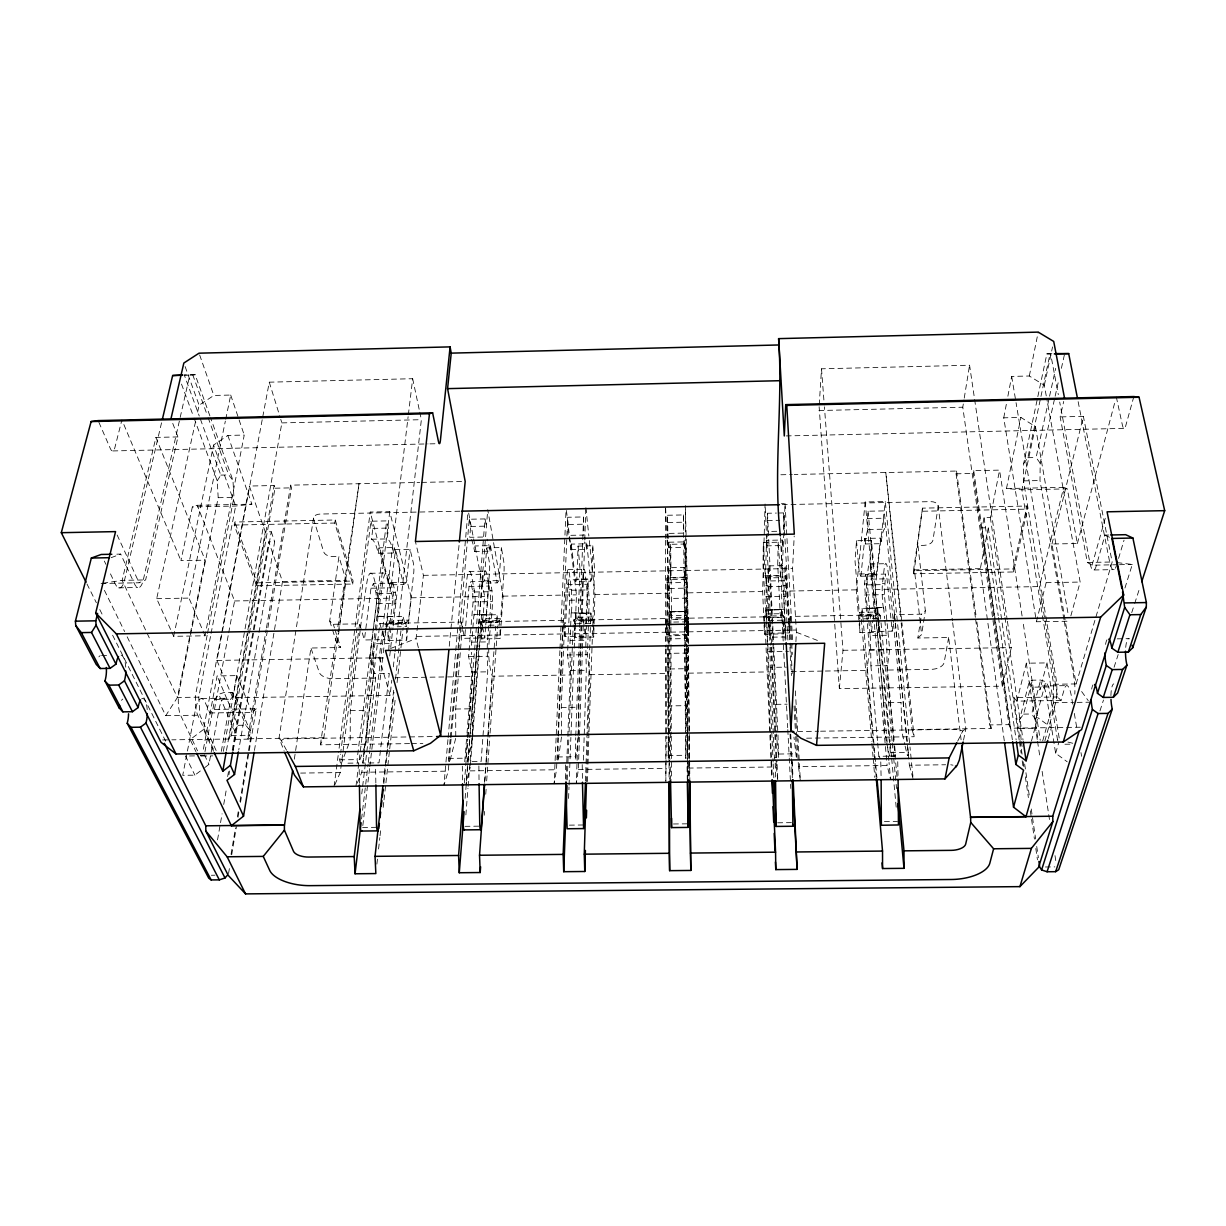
<?xml version="1.0" encoding="UTF-8"?>
<svg xmlns="http://www.w3.org/2000/svg" width="1226" height="1226" viewBox="0 0 1226 1226"><rect width="100%" height="100%" fill="white"/><g stroke="black" fill="none" stroke-linecap="round" stroke-linejoin="round"><path stroke-width="0.75" stroke-dasharray="5 3.75" d="M392.764 616.663L376.918 616.218L392.948 616.632L393.761 611.912A15.662 2.866 89 0 0 393.439 593.43L389.699 578.442A27.784 5.149 89 0 0 382.757 582.534L378.742 610.701A22.589 4.26 89.2 0 0 378.543 612.295L367.126 710.329L367.049 737.516A4.276 0.843 90 0 1 366.62 741.194L359.049 762.112A7.264 1.471 -89.9 0 1 357.088 759.614L386.665 520.897L370.972 521.219L340.736 752.258M668.814 735.493L668.262 758.741L667.986 736.428M772.824 641.566L771.185 605.429A22.834 0.874 88.9 0 0 771.108 603.82L769.667 575.438A28.091 1.057 89 0 0 768.15 571.454L768.319 610.119L784.257 609.138L768.35 610.15M377.286 616.923L378.328 612.172A15.662 3.004 89 0 0 378.022 593.706L374.114 578.718A27.769 5.41 89 0 0 366.835 582.825L362.589 610.977A22.574 4.46 89.2 0 0 362.375 612.571L350.314 710.574L350.207 737.745A4.276 0.889 -90 0 1 349.747 741.423L341.793 762.342A7.264 1.532 -89.8 0 1 341.441 763.032M687.955 735.815L688.184 782.096L687.725 736.336M788.732 624.172L787.736 605.138A22.85 1.103 88.9 0 0 787.644 603.529L785.973 575.132A28.106 1.333 89 0 0 784.088 571.163L784.18 609.874M1021.12 739.707L1019.557 719.677L1029.181 681.978L1032.369 680.2L1040.629 680.062L1045.778 681.717L1048.828 686.943L1057.609 740.32M1044.874 740.887L1055.678 702.697A17.67 3.571 88.2 0 0 1055.969 678.055L1023.511 480.883L1023.664 463.581L1037.441 398.496M687.142 621.567L686.79 577.737L667.036 578.09L666.898 621.904M777.943 734.926L778.663 757.53L776.365 734.006M1037.242 739.477L1035.526 728.244L1035.618 719.447L1045.778 681.717M1063.938 619.544L1040 480.546L1040.184 463.229L1054.728 398.098M1042.698 740.918L1053.425 702.728L1053.64 684.261L1021.902 489.818L1035.449 426.648L1020.906 417.422L1003.742 417.821L1036.414 621.751L1069.378 621.199M582.212 764.595L582.457 782.326M670.913 625.183L670.898 611.713L686.131 611.422L687.296 730.098M795.705 736.596L796.486 757.07M565.569 764.825L565.784 780.625M763.323 542.52L765.407 577.952L780.655 577.676L778.203 542.229L763.323 542.52L763.032 564.757L765.989 617.414L781.192 617.153L781.56 609.766L766.25 610.042L765.989 617.414M783.291 621.904L783.537 633.888L764.503 634.194L762.649 591.53L765.07 504.009M574.703 625.459L574.856 637.351L593.69 637.045L594.947 594.518L589.032 537.877M764.35 616.096L764.227 620.525L783.261 620.203L783.46 615.759L764.35 616.096L764.763 617.843L783.981 617.506L785.176 640.401M765.407 577.952L766.526 540.329L782.203 540.022L782.51 545.555L766.786 545.861L766.526 540.329M776.717 531.287L767.798 531.456L767.292 520.529L767.507 513.25L776.426 513.066M585.476 781.1L590.855 613.077L591.714 620.387L576.664 620.647L575.714 613.337L590.855 613.077M591.76 578.917L592.786 545.8L578.074 546.091L576.818 579.178L575.684 581.43L590.763 581.155L591.76 578.917L576.818 579.178M586.488 781.621L587.836 737.7M587.898 735.799L589.767 674.698L587.453 654.669L589.2 599.866L587.882 579.546L568.236 579.898L565.63 623.636M587.484 781.544L588.94 733.7M589.001 731.784L593.016 619.038L574.136 619.36L573.354 621.107L592.357 620.785M591.714 620.387L593.032 616.954L594.472 567.899L592.786 545.8M770.311 732.642C768.503 680.522 766.419 628.417 766.005 576.281L785.866 575.913L788.716 619.835M578.58 734.589L578.289 707.233L580.159 650.408M580.22 648.523L581.522 608.74A22.712 1.609 89 0 1 581.584 607.146L582.794 578.856A27.937 1.962 89 0 1 585.384 574.825L586.978 589.951A15.754 1.088 89 0 1 587.3 608.525L586.978 613.291L571.178 612.847L586.978 613.291M585.844 646.853A15.785 1.088 89.1 0 1 585.936 640.263L586.411 625.49M586.472 623.651L586.84 612.571M583.407 760.166L586.304 670.285L585.89 650.424M668.185 643.282L668.293 567.745L684.323 567.439L684.92 646.807M577.89 737.837L576.297 783.491L578.335 769.484L579.438 737.316M577.952 735.922L580.925 650.332M581.001 648.431L584.695 541.907M584.756 540.007L585.813 509.572M579.5 735.416L582.396 650.255M582.473 648.37L583.438 619.988L666.116 618.563L666.3 622.195M586.595 549.325L586.779 543.808L571.27 544.099L571.04 549.616L586.595 549.325A55.752 3.893 89 0 0 584.879 537.249M479.351 650.056L481.557 621.735L562.933 620.341L565.079 636.631L585.323 636.294L585.691 625.153M585.752 623.283L587.882 579.546M665.841 782.372L666.27 736.121M789.973 621.919L789.421 632.892L768.947 633.229L769.315 622.272M769.376 620.448L769.499 616.785L686.744 618.21L686.821 625.796M578.549 736.734L575.546 760.197L575.714 737.7M575.776 735.799L578.841 650.163M578.902 648.247L579.576 629.229M579.653 627.314L582.702 541.677M582.764 539.777L583.576 516.943L567.715 517.265L562.106 648.523M583.576 516.943L583.974 535.057L568.113 535.379L567.715 517.265M568.573 798.463L569.002 787.015M569.079 785.115L570.872 737.424M570.948 735.523L574.963 628.708M575.04 626.808L575.638 613.368M574.856 637.351L576.465 594.855L566.136 508.07M576.664 620.647L578.166 617.199L579.929 568.174L578.074 546.091M561.523 734.818L561.278 707.479L563.669 646.899M563.745 644.999L565.171 609.031A22.696 1.824 89.1 0 1 565.232 607.437L566.673 579.162A27.937 2.222 89 0 1 569.615 575.117L571.377 590.227A15.754 1.226 89 0 1 571.714 608.801L571.331 613.567M569.998 643.665A15.785 1.241 89.1 0 1 570.075 640.524L571.178 612.847M566.075 779.966L570.427 670.53L570.013 650.684M567.24 779.889L569.017 733.976M569.079 732.06L573.201 624.938M778.203 542.229L777.728 564.481L780.196 613.72L781.192 617.153M485.619 626.854L484.776 637.964L464.654 638.302L469.037 586.426L470.769 581.691L490.308 581.323C497.879 612.678 482.002 645.198 492.346 676.216L570.167 675.005L567.515 654.99L568.741 624.77M568.818 622.885L569.722 600.219L568.236 579.898M559.914 650.669L554.106 783.766L556.512 769.759L557.891 737.608M557.983 735.707L561.631 650.592M561.707 648.707L562.933 620.341M557.876 760.197L558.274 737.945M558.366 736.029L562.014 650.424M565.079 636.631L565.554 625.49M688.092 619.145L688.169 617.398L669.181 617.72L668.982 619.482L688.092 619.145L689.594 758.128M780.655 577.676L782.203 540.022M778.203 513.035L783.552 512.912L783.843 531.149M783.537 633.888L781.345 591.193L785.054 503.61L781.422 503.687M559.991 648.769L565.968 511.87M478.876 765.943L479.044 781.713M787.889 640.033L785.56 596.388L785.866 575.913M686.376 618.778L686.545 615.329L671.603 615.59L671.266 619.038L686.376 618.778L686.131 611.422M462.325 766.158L462.524 783.828M669.764 611.851L685.503 611.59L669.764 611.851L668.293 567.745M790.065 620.095L790.249 616.433L873.51 615.008L874.199 622.624M795.904 641.719L796.425 632.279L792.578 568.512L794.203 536.023M561.493 736.964L558.198 760.197M685.64 579.408L685.426 544.022L670.637 544.298L670.484 579.699L685.64 579.408L684.414 541.907L668.814 542.214L668.829 547.746L684.46 547.44L684.414 541.907M1007.404 621.23L1011.312 647.589L1002.301 686.162L839.35 688.614L819.137 406.741M819.244 404.841L821.512 368.811L969.567 365.225L1007.128 619.345M480.439 628.402L481.665 615.008L483.335 622.256L498.292 621.996L500.744 618.532L504.039 571.224A7.31 0.858 88.9 0 0 503.671 561.033L501.373 547.562L486.722 547.853L484.147 580.879L482.155 583.132L497.143 582.856L498.997 580.618L501.373 547.562M481.251 627.038L481.374 638.915L500.116 638.608L503.058 596.158L487.733 509.664M484.852 780.977L487.841 739.079M487.979 737.163L492.346 676.216M484.255 815.244L484.515 811.428M485.741 794.249L486.14 788.517M486.676 780.885L489.925 735.064M490.063 733.148L497.633 626.225M484.561 782.357L485.925 763.308M486.063 761.407L495.733 626.241M496.009 622.44L496.837 614.716L498.292 621.996M472.7 736.044L472.608 708.781L476.837 652.094M476.975 650.209L479.933 610.517A22.65 2.942 89.1 0 1 480.071 608.924L482.692 580.695A27.861 3.555 89 0 1 487.473 576.634L490.124 591.698A15.708 1.977 89 0 1 490.446 610.211L489.925 614.946L473.972 614.533L489.802 614.977M487.243 648.462A15.739 1.992 89.2 0 1 487.488 641.888L489.542 614.257M487.274 652.033L487.718 671.833L481.113 761.515L470.202 761.653M490.032 551.164L490.461 545.662L475.029 545.968L474.569 551.47L490.032 551.164A55.599 7.08 89 0 0 487.09 539.164M483.335 622.256L485.956 618.793L489.557 571.5A7.295 0.919 88.9 0 0 489.189 561.293L486.722 547.853M485.757 624.999L488.714 586.074L490.308 581.323M465.88 814.907L467.964 788.257M468.102 786.356L480.285 630.302M469.619 739.309L466.018 784.855L470.248 767.093M470.386 765.208L479.213 651.941M481.374 638.915L484.653 596.495L468.102 510.062M472.546 739.079L467.305 760.702A7.295 1.011 89.7 0 1 465.941 758.174L467.458 739.186M467.612 737.286L474.431 651.834M474.585 649.949L485.036 518.92L469.267 519.242L457.88 650.209M464.347 783.138L467.842 739.355M467.995 737.439L472.838 676.522L468.577 656.584L471.045 626.44M469.757 737.408L476.5 652.002M476.653 650.102L487.442 513.464M465.144 798.31L470.11 735.324M470.263 733.424L478.692 626.547M455.75 736.29L455.689 709.026L463.673 610.809A22.635 3.157 89.1 0 1 463.826 609.199L466.662 580.986A27.846 3.816 89 0 1 471.795 576.925L474.615 591.974A15.708 2.13 89 0 1 474.952 610.487L474.37 615.222M471.535 645.29A15.739 2.13 89.2 0 1 471.719 642.148L473.972 614.533M464.731 761.729L466.876 735.018M467.029 733.117L471.933 672.078L471.474 652.278M471.198 624.555L473.067 601.935L472.654 591.039L470.769 581.691M447.95 739.6L443.95 785.13L448.272 771.154L451.045 739.079M451.214 737.194L461.175 622.088L379.861 623.482L362.498 766.618M469.267 519.242L470.646 526.444L469.711 537.294L485.481 536.988M448.118 737.7L467.765 513.863M449.145 761.622A7.295 1.088 89.8 0 1 448.486 758.404L450.126 739.416M450.294 737.531L457.712 652.109M839.35 688.614L842.998 650.301L824.424 406.848M449.252 646.24L459.152 543.961M856.514 540.712L859.365 573.998L860.867 576.22L876.176 575.929L874.552 573.722L871.456 540.421L856.514 540.712L855.043 561.186L859.257 612.356L861.234 615.774L876.529 615.513L877.709 608.418L890.107 741.515M313.549 518.031L279.053 737.945L284.187 751.14M878.766 620.279L879.042 632.294L859.901 632.616L856.3 589.844L865.204 501.97L885.295 501.557L909.784 745.056M418.388 647.742L416.074 638.639L423.414 575.346L415.415 541.509M860.867 576.22L864.774 538.429L880.559 538.122L881.096 543.67L865.28 543.976L864.774 538.429M865.28 543.976A56.212 5.425 89 0 1 868.315 529.494L867.303 518.537L868.069 511.227L884.207 510.89L895.195 621.153M860.054 614.441L859.595 618.9L878.72 618.563L879.272 614.119L860.054 614.441L861.066 616.188L871.732 741.408M876.161 776.886L867.027 670.377L869.387 650.117L864.514 583.974L865.541 574.458L885.509 574.09L887.042 578.825L892.16 631.175L871.563 631.513L870.567 620.31M861.234 615.774L862.108 608.372L877.494 608.111M385.975 630.011L387.814 616.632L390.129 623.85L405.009 623.59L408.58 620.126L413.729 572.91A7.279 1.241 88.8 0 0 413.3 562.734L410.066 549.325L395.492 549.6L391.6 582.58L388.749 584.833L378.957 547.823L394.282 547.532L403.66 584.572L388.749 584.833M387.952 632.018L388.014 640.462L406.649 640.156L411.277 597.798L389.761 511.671L370.221 512.054L338.56 752.427M867.502 608.433L883.609 607.422L867.502 608.433L866.859 603.636A15.877 1.517 88.9 0 1 866.506 584.909L868.054 569.615A28.167 2.728 88.9 0 1 871.839 573.553L874.751 602.012A22.911 2.253 88.9 0 1 874.904 603.621L876.253 618.869M871.456 540.421L869.893 562.765L874.353 612.096L876.529 615.513M376.888 864.115L377.516 858.445M378.573 848.99L379.83 837.649M380.045 835.749L380.673 830.079M383.186 807.398L383.83 801.727M384.029 799.842L385.715 784.717M385.929 782.816L389.5 750.68M389.715 748.795L395.385 697.747M397.055 682.621L403.155 627.804M262.195 419.782L216.91 660.431L232.741 697.763L390.083 695.387L391.814 680.169M393.316 666.867L394.833 653.55M395.048 651.65L421.361 419.69L419.782 412.227M383.34 782.249L393.791 689.135M383.83 783.598L385.96 764.61M386.175 762.71L394.036 692.429M395.523 679.143L401.27 627.85M401.699 624.049L402.971 616.341L405.009 623.59M403.66 584.572L406.373 582.304L410.066 549.325M455.674 738.435L449.942 760.917A7.295 1.088 89.8 0 1 449.697 761.622M388.795 650.071A15.708 2.881 89.3 0 1 389.209 643.527L392.412 615.942M389.715 655.987L392.979 627.758M393.194 625.873L399.324 573.17A7.279 1.303 88.8 0 0 398.879 563.01L395.492 549.6M876.176 575.929L880.559 538.122M879.042 632.294L875.103 589.507L885.295 501.557M459.888 511.211L320.201 514.046A8.291 5.027 8.9 0 0 313.687 519.364L323.695 551.915A8.076 4.797 8.3 0 0 333.043 556.635L338.943 556.512L329.717 621.015L333.288 624.279L359.601 623.819L364.383 639.972L384.397 639.635L385.715 628.54M385.929 626.701L390.542 587.852L392.887 583.116L373.47 583.469L370.972 588.219L364.383 639.972M362.819 825.573L369.562 768.61M369.792 766.71L383.048 654.684M383.278 652.784L385.746 631.911M388.014 640.462L392.979 598.135L370.221 512.054M871.563 631.513L872.851 620.509M873.081 618.67L873.51 615.008M390.083 695.387L379.232 657.795L408.12 416.671M408.35 414.786L412.672 378.711L269.276 382.175L262.548 417.897M361.578 818.968L368.106 764.181M368.336 762.281L369.685 750.94M369.915 749.055L384.32 628.126M370.972 521.219L372.873 528.391L371.478 539.225A55.415 10.758 89 0 1 378.252 553.309L393.638 553.018L394.282 547.532M373.593 673.626L362.727 763.062L379.018 762.848L389.286 673.38L373.593 673.626L373.102 653.887A15.693 3.019 89.4 0 1 373.532 643.788L389.209 643.527M389.761 511.671L355.984 786.234L361.808 772.257L362.268 768.503M361.747 793.896L362.421 788.195M362.651 786.295L375.677 678.039L369.792 658.178L373.056 631.85M883.425 608.157L882.72 603.361A15.892 1.67 88.9 0 1 882.368 584.618L884.099 569.308A28.183 2.988 88.9 0 1 888.252 573.262L891.394 601.721A22.911 2.467 88.8 0 1 891.563 603.33L893.34 622.042M393.638 553.018A55.446 10.252 89 0 0 387.155 538.919L388.489 528.069L386.665 520.897M897.003 776.625L886.965 670.07L889.678 649.795L884.375 594.641L885.509 574.09M373.286 629.98L376.551 603.636L376.045 592.786L373.47 583.469M378.252 553.309L378.957 547.823M334.836 784.747L340.261 772.549L359.601 623.819M334.07 786.494L338.299 754.327M340.659 763.047A7.264 1.532 -89.8 0 1 339.74 759.844L340.491 754.159M892.16 631.175L893.647 620.157M893.892 618.318L894.382 614.655L921.554 614.18L925.354 610.747L917.967 545.447L924.067 545.34A8.23 4.95 -6.8 0 0 932.955 540.176L938.151 506.752A8.444 5.21 -7.3 0 0 930.58 501.633L781.33 504.668M352.69 584.051L353.103 581.063L335.28 519.993L234.81 522.015L234.227 525.065L256.617 585.813L352.69 584.051L334.821 523.042L335.28 519.993M409.576 743.615L320.369 744.826L323.833 737.715L338.269 633.459M338.529 631.559L359.019 483.718L337.181 631.298M294.332 759.185L310.929 648.018L340.675 647.527L337.165 644.294L346.023 580.327L338.943 556.512M913.462 570.749L922.473 508.146L1026.99 506.031L1027.511 509.127L1013.58 571.96L913.799 573.783L913.462 570.749L1013.12 568.925L1026.99 506.031M913.799 573.783L922.473 508.146M320.369 744.826L336.889 633.198M961.092 739.722L948.648 637.505L917.845 638.01L921.554 614.18M917.845 638.01L921.584 634.608L925.354 610.747M1002.301 686.162L962.778 407.216L963.958 399.921M964.249 398.082L969.567 365.225M254.441 750.435L282.501 581.507L268.739 541.831L274.67 541.723L238.748 750.051M975.36 617.306L956.081 473.818L956.541 471.045L794.218 474.477M323.833 737.715L247.652 738.772L266.134 629.812M266.456 627.942L290.669 485.159L419.69 482.431M247.652 738.772L249.706 735.263L267.575 629.505M267.896 627.62L291.527 487.856L290.669 485.159M231.04 854.323L235.499 827.887M237.4 816.547L238.365 810.876M239.959 801.436L248.219 752.335M248.541 750.45L250.456 739.125L249.951 730.527L234.58 694.039L231.913 692.384L224.021 692.506L218.734 694.268L214.688 699.479L204.987 751.599M228.557 873.525L229.492 867.901M231.699 854.798L236.419 826.722M237.997 817.359L238.947 811.75M240.511 802.386L256.249 708.797L214.489 709.41L209.876 712.95L205.14 702.406A23.754 6.973 -89.7 0 0 195.455 709.548L182.735 775.322L194.873 775.154L203.332 768.687M233.063 750.281L253.797 631.589M254.134 629.704L271.252 531.732L265.276 531.854L249.368 486.048L274.134 485.511L275.022 488.209L231.362 735.523L229.231 739.033L171.809 739.83M217.538 839.871L222.09 813.803M223.714 804.501L226.641 787.751M228.925 774.709L229.569 770.985M233.155 750.511L235.101 739.339L234.595 730.742L218.734 694.268M227.638 776.548L228.618 770.909M232.235 750.251L268.739 541.831M226.473 750.496L265.276 531.854M229.231 739.033L274.134 485.511M256.617 585.813L257.138 582.825L234.81 522.015M1080.382 727.217L1010.454 728.198L1008.952 724.658L973.245 473.451L973.735 470.677L999.558 470.125L1022.607 619.421M221.308 751.369L230.657 699.234L234.58 694.039M232.741 697.763L281.873 422.893L280.769 419.353M223.347 751.339L236.863 675.618L217.094 675.924L202.949 751.615M948.648 637.505L944.143 662.5A12.168 6.666 -5.6 0 1 930.917 669.381L886.965 670.07M204.742 767.614L208.956 764.38L219.086 709.195A23.769 6.651 -89.7 0 1 228.327 702.069M214.489 709.41L228.358 634.624M228.71 632.754L234.595 600.97L197.248 505.296L192.344 506.936L180.942 560.634L205.11 560.175L177.418 697.487L165.755 715.662L125.45 633.275M213.539 751.201L203.516 729.501L249.368 486.048M1012.354 739.814L982.103 527.87L984.08 517.571L990.317 517.433L999.558 470.125M1003.742 417.821L1006.5 403.415M1007.879 396.213L1011.665 376.413L1029.319 375.999L1044.322 385.271L1046.376 396.519M216.144 750.527L199.899 715.172L198.781 697.165L210.719 635.329M211.071 633.459L235.653 506.031L213.569 445.069L227.821 435.429L244.235 435.061L205.033 635.788L173.678 636.325L171.364 631.191M207.148 635.283L196.283 691.188A17.241 5.073 -89.9 0 0 197.754 715.202L214.075 750.557M207.501 633.413L233.951 497.373L232.971 480.485L210.55 417.744M1004.309 740.933L980.31 568.649L988.294 527.747L982.103 527.87M194.076 418.127L217.217 480.822L218.197 497.71L179.165 691.449A17.241 5.241 -89.9 0 0 180.682 715.448L197.509 750.787M1053.64 684.261L1076.121 683.924L1051.969 544.007L1077.378 543.532L1067.325 488.868L1021.902 489.818L1006.469 488.561L1020.906 417.422M1029.319 375.999L1038.223 332.108M205.033 635.788L189.003 598.089L225.339 421.131M225.722 419.261L230.703 395.048L213.83 395.462L199.118 405.208L197.079 414.511M173.678 636.325L213.569 445.069M963.529 740.182L965.858 728.612L952.679 622.67M1037.824 396.642L1046.881 353.87L1053.624 353.609M1023.664 463.581L1027.848 457.712L1040.552 398.281M1040.951 396.427L1050.084 353.701M1044.322 385.271L1052.552 346.927M170.583 629.474L156.683 598.671L195.455 421.959M1040.184 463.229L1036.108 457.528L1049.165 398.082M1049.563 396.213L1055.693 368.352M1055.142 396.228L1058.881 379.493M1061.379 368.321L1064.704 353.44M101.084 583.484L139.09 582.779L145.649 579.913L177.954 436.916L172.238 422.066M209.907 415.951L195.164 374.727L189.785 375.125L143.289 579.959A19.264 6.36 88.6 0 1 134.477 583.806L120.715 554.091L113.604 554.229M1117.668 564.726L1092.06 565.201L1087.355 562.458L1060.153 416.901L1063.708 401.454M161.541 422.817L124.5 580.312A19.248 6.574 88.6 0 1 115.397 584.158L109.083 570.964M177.954 436.916L155.917 437.406L122.156 580.358L177.418 697.487L198.781 697.165M1072.75 704.092L1071.478 696.644A24.351 5.103 88 0 0 1064.168 689.564L1061.026 700.49L1057.548 696.981L1039.433 586.58L1063.678 487.366L1067.325 488.868M1051.969 544.007L1083.37 416.38L1060.153 416.901M1036.414 621.751L1046.146 582.672L1016.048 402.664M1061.026 700.49L1016.875 701.134L1026.315 663.22L1047.035 662.898L1059.525 740.044L1057.394 740.075M1019.557 719.677L1023.618 714.114L1032.369 680.2M1035.618 719.447L1031.648 714.007L1040.629 680.062M1077.378 543.532L1115.323 400.473M1047.035 662.898L1039.832 689.931A24.336 4.751 88.1 0 1 1046.652 696.996L1055.632 753.254L1067.218 761.79M1031.464 741.071L1037.794 717.685L1022.913 621.306M1070.85 615.866L1080.152 582.059L1046.713 398.389M1133.851 396.55L1125.698 425.943A9.517 2.329 -89.6 0 1 1122.418 425.253L1116.288 396.81M1092.06 565.201L1105.515 517.341M1108.748 535.011L1104.994 535.088L1096.182 566.075A19.8 4.506 89.2 0 1 1089.822 562.412L1059.693 402.067M1048.307 738.512L1051.402 727.631L1037.794 717.685M1055.632 753.254L1059.034 741.699M1076.121 683.924L1112.181 561.998L1083.37 416.38M1118.556 558.412L1124.027 540.16M1124.947 588.02L1132.288 564.45L1115.829 562.443M1099.952 710.957L1103.477 700.031M1114.082 667.25L1118.189 654.515M1131.736 612.632L1134.096 605.353M1134.678 603.529L1139.981 587.131M685.503 611.59L684.323 567.439M957.659 741.163L962.747 731.094L965.858 728.612M217.217 480.822L220.818 475.106L199.93 417.836M234.595 730.742L238.12 725.317L217.094 675.924M670.898 611.713L671.266 619.038M499.151 620.647L497.894 622.41L478.998 622.731L480.362 620.969L499.151 620.647L499.947 625.03L486.845 625.245M405.408 622.256L403.569 624.019L384.765 624.34L386.711 622.578L405.408 622.256L406.526 626.624L397.224 626.777M390.129 623.85L393.883 620.387L408.58 620.126M209.876 712.95L252.035 712.337L256.249 708.797M286.532 750.235L281.229 740.504L284.125 738.818L434.617 736.55M203.516 729.501L190.168 739.569L195.915 751.599M390.558 648.477L416.074 638.639M111.168 557.661L120.715 554.091M102.846 583.224L122.156 580.358L145.649 579.913M279.053 737.945L281.229 740.504M227.821 435.429L251.866 504.162L235.653 506.031L192.344 506.936M300.631 773.085L340.261 772.549M195.164 374.727L184.252 374.895L199.271 416.058M184.084 375.263L189.785 375.125M281.873 422.893L421.361 419.69M818.891 410.526L962.778 407.216M112.792 450.938L428.058 443.904M429.958 443.873L439.521 443.659M786.203 435.92L1123.997 428.38M220.818 475.106L228.71 474.937L232.971 480.485M1027.848 457.712L1036.108 457.528M421.591 482.385L463.305 481.496M780.855 474.769L792.303 474.523M275.022 488.209L291.527 487.856M956.081 473.818L973.245 473.451M218.197 497.71L233.951 497.373M1023.511 480.883L1040 480.546M197.248 505.296L251.866 504.162M1006.469 488.561L1063.678 487.366M667.526 515.257L683.48 514.935L683.817 533.111L667.864 533.417L667.526 515.257L667.572 538.137M234.227 525.065L334.821 523.042M922.841 511.227L1027.511 509.127M372.873 528.391L388.489 528.069M470.646 526.444L486.339 526.123L485.036 518.92M568.573 524.498L584.358 524.176M667.848 522.521L683.725 522.199M767.292 520.529L779.705 520.284M867.303 518.537L883.364 518.23L884.436 529.172A56.243 5.961 89 0 0 881.096 543.67M371.478 539.225L387.155 538.919M868.315 529.494L884.436 529.172M370.221 573.293L385.991 572.986M469.006 571.454L484.868 571.147M567.96 569.6L583.913 569.308M768.794 565.876L784.931 565.569M869.878 563.991L886.107 563.684M1087.355 562.458L1112.181 561.998M423.414 575.346L792.578 568.512M1119.491 564.696L1132.288 564.45M282.501 581.507L346.023 580.327M980.31 568.649L914.443 569.86L921.584 634.608M257.138 582.825L353.103 581.063M391.6 582.58L406.373 582.304M484.147 580.879L498.997 580.618M670.745 577.461L685.763 577.185M764.809 575.745L779.905 575.469M859.365 573.998L874.552 573.722M118.646 587.852L137.634 587.515M1094.067 569.983L1114.143 569.615M370.972 588.219L390.542 587.852M469.037 586.426L488.714 586.074M567.255 584.649L587.039 584.281M666.837 582.84L686.744 582.473M766.005 576.281L766.587 581.017L786.602 580.664M865.541 574.458L866.905 579.193L887.042 578.825M376.045 592.786L377.976 592.756M393.393 592.465L395.324 592.434L395.799 603.299L376.551 603.636M472.654 591.039L474.585 591.009M490.094 590.733L492.04 590.687M569.4 589.292L571.347 589.262M586.947 588.97L588.894 588.94M667.036 578.09L667.48 587.53L669.442 587.484M685.119 587.208L687.081 587.177L689.196 734.405M765.729 585.752L767.691 585.721M783.46 585.43L785.437 585.4M864.514 583.974L866.506 583.928M882.368 583.653L884.344 583.607M378.022 593.706L393.439 593.43M474.615 591.974L490.124 591.698M571.377 590.227L586.978 589.951M669.457 588.465L685.15 588.173M767.706 586.687L783.475 586.411M866.506 584.909L882.368 584.618M156.683 598.671L189.003 598.089M1046.146 582.672L1080.152 582.059M234.595 600.97L392.979 598.135M411.277 597.798L484.653 596.495M503.058 596.158L576.465 594.855M594.947 594.518L669.488 593.185L669.611 635.773L688.552 635.466L685.38 505.633M688.077 592.863L762.649 591.53M781.345 591.193L856.3 589.844M875.103 589.507L1039.433 586.58M473.067 601.935L492.423 601.583M569.722 600.219L589.2 599.866M687.296 598.135L667.71 598.487L667.48 587.53M765.867 596.74L785.56 596.388M864.575 594.993L884.375 594.641M387.998 616.601L402.971 616.341M481.787 614.977L496.837 614.716M485.956 618.793L500.744 618.532M578.166 617.199L593.032 616.954M765.177 613.981L780.196 613.72M859.257 612.356L874.353 612.096M861.066 616.188L880.391 615.85L892.114 741.148M576.557 623.727L593.491 623.436L593.016 619.038M417.009 636.401L796.072 630.041M666.377 624.019L666.929 634.93L687.28 634.593L687.158 623.421M471.719 642.148L487.488 641.888M570.075 640.524L585.936 640.263M669.81 642.026L669.794 638.869L685.732 638.608L685.595 623.804M769.009 622.394L769.683 637.213L785.713 636.953L785.851 640.11M868.82 620.693L870.138 635.558L886.26 635.283A15.923 1.67 88.8 0 1 886.781 645.52L887.072 665.549L894.198 740.979M101.574 655.45L108.685 655.343M1117.269 638.838L1128.579 638.654M216.91 660.431L379.232 657.795M842.998 650.301L1011.312 647.589M369.792 658.178L387.707 657.902M468.577 656.584L488.392 656.262M567.515 654.99L587.453 654.669M687.878 653.044L667.833 653.366L669.028 761.469M768.319 651.742L788.487 651.42M869.387 650.117L889.678 649.795M471.933 672.078L487.718 671.833M570.427 670.53L586.304 670.285M670.469 730.88L670.285 668.967L686.254 668.706L685.886 648.799M769.974 647.42L770.311 667.388L786.372 667.143M870.138 635.558A15.923 1.517 88.8 0 1 870.629 645.78L870.92 665.81L887.072 665.549M375.677 678.039L333.104 678.698A11.923 6.452 7 0 1 319.266 672.354L310.929 648.018M395.063 677.733L472.838 676.522M589.767 674.698L668.814 673.472M688.537 673.166L767.645 671.925M791.26 671.557L823.458 671.066M825.359 671.036L867.027 670.377M201.738 698.651L225.078 698.299M1042.039 685.993L1066.528 685.625M214.688 699.479L230.657 699.234M1029.181 681.978L1032.093 687.188L1048.828 686.943M1022.07 754.205L1013.81 697.64L1057.548 696.981M350.314 710.574L367.126 710.329M455.689 709.026L472.608 708.781M561.278 707.479L578.289 707.233M668.798 733.332L668.369 705.915L685.487 705.67L684.936 648.707M772.916 643.466L775.69 704.352L787.169 704.184M876.421 620.77L883.67 702.759L901.018 702.513L901.968 732.274L904.696 744.366M165.755 715.662L199.899 715.172M1053.425 702.728L1073.624 702.437M1077.118 702.375L1089.347 702.207M238.12 725.317L245.813 725.21L249.951 730.527M1023.618 714.114L1031.648 714.007M231.362 735.523L249.706 735.263M975.605 619.191L989.811 724.918L1008.952 724.658M162.644 739.952L169.985 739.845M901.171 622.946L912.067 729.562L991.206 728.459L976.432 618.67M235.101 739.339L250.456 739.125M797.651 731.524L818.662 731.232M820.577 731.202L958.15 729.286L962.747 731.094M1019.48 728.459L1035.526 728.244M411.476 743.584L422.863 743.431M806.616 738.19L914.136 736.719L901.907 622.685M203.884 755.538L200.221 755.584A16.704 4.889 -89.5 0 0 203.332 754.726M194.52 755.906L185.509 756.028L194.873 775.154M201.8 756.013L212.742 755.875M1064.934 744.243L1072.505 744.151M339.74 759.844L357.088 759.614M448.486 758.404L465.941 758.174M557.462 756.963L575.04 756.733M668.017 755.507L685.702 755.262L685.809 758.511L685.978 735.248M778.832 754.036L796.639 753.806M886.72 742.849L889.386 755.139A7.387 0.782 88.4 0 0 890.367 752.565L908.267 752.32L907.7 746.619M347.969 763.185L358.344 763.047M889.8 756.074L896.942 755.982M770.311 667.388L774.388 757.668L779.951 757.591M877.693 743.094L878.843 756.289L895.624 756.074L894.367 742.879M361.808 772.257L448.272 771.154M469.956 770.878L556.512 769.759M578.335 769.484L666.316 768.35M688.276 768.074L776.38 766.94L777.851 780.977L777.069 763.783M796.808 736.228L798.478 766.648L887.134 765.514L890.597 779.567L889.034 762.465M894.382 614.655L909.37 765.223L945.644 764.763M362.605 827.473L377.133 827.305M464.991 826.324L481.42 826.14M569.4 825.144L584.112 824.975M673.442 823.979L688.23 823.811M777.682 822.799L792.563 822.631M884.421 821.604L897.509 821.451M211.362 875.257L214.948 875.211M1045.395 866.981L1054.835 866.889M1046.881 353.87L1050.667 354.053L1058.314 394.68M950.763 764.763L953.016 765.177M1067.907 742.067L1072.934 743.293M862.108 608.372L876.912 777.882M796.425 632.279L817.619 640.508M1104.994 535.088L1110.143 537.601M781.56 609.766L787.69 727.677M766.25 610.042L773.116 762.082M1013.81 697.64L1016.875 701.134M1081.639 691.541L1088.244 700.674M879.272 614.119L880.391 615.85M878.843 756.289L880.345 758.618M86.954 583.944L96.364 602.748M99.781 609.583L103.214 616.417M112.608 635.206L165.633 741.148M104.44 590.35L124.608 631.559M104.348 561.064L105.926 564.358M204.451 754.802L208.956 764.38M117.144 535.011L139.09 582.779M98.908 422.342L110.386 448.67A9.256 3.157 87 0 0 114.815 447.827L121.91 419.89L180.942 560.634M231.913 692.384L245.813 725.21M236.863 675.618L252.035 712.337M155.917 437.406L205.11 560.175M989.811 724.918L991.206 728.459M181.509 384.09L193.417 416.334M185.111 366.559L199.118 405.208M192.712 374.696L207.485 415.859M208.129 417.652L228.71 474.937M199.654 354.942L213.83 395.462M271.252 531.732L274.67 541.723M230.703 395.048L244.235 435.061M329.717 621.015L332.016 628.187M332.583 629.98L337.165 644.294M333.288 624.279L334.422 627.85M334.989 629.643L340.675 647.527M269.276 382.175L280.218 417.591M783.46 615.759L783.981 617.506M912.067 729.562L914.136 736.719M379.861 623.482L384.397 639.635M909.37 765.223L913.232 779.292L909.983 746.956M386.711 622.578L387.906 626.93M774.388 757.668L775.001 759.997M392.887 583.116L395.324 592.434M905.125 746.128L907.209 754.909A7.387 0.858 88.3 0 0 907.424 755.599M886.337 741.086L884.513 731.462L883.67 702.759M461.175 622.088L464.654 638.302M412.672 378.711L419.384 410.373M481.557 621.735L482.262 625.337M482.63 627.145L484.776 637.964M480.362 620.969L481.22 625.352M1078.144 401.653L1109.683 562.044A19.815 4.735 89.2 0 0 1116.365 565.707M490.461 545.662L497.143 582.856M1035.449 426.648L1068.398 615.59M1064.26 621.429L1073.961 677.779A17.685 3.755 88.2 0 1 1074.819 694.161M1074.328 713.425L1077.179 730.206M1080.98 752.58L1081.608 756.304M1011.665 376.413L1015.741 400.795M1032.093 687.188L1040.261 740.305M1013.12 568.925L1013.58 571.96M1026.315 663.22L1038.131 740.335M1037.533 741.362L1040.108 758.22M1042.115 771.323L1049.839 821.91M1055.004 855.625L1055.862 861.25M796.287 757.07L793.958 737.071M990.317 517.433L1004.738 615.559M1005.013 617.444L1023.051 740.09M1021.396 741.577L1022.208 747.186M1024.675 764.043L1029.61 797.758M1031.25 808.991L1035.633 838.952M1036.721 846.446L1038.376 857.679M1023.158 761.76L1023.986 767.415M1025.365 776.84L1028.384 797.59M1030.315 810.784L1034.438 839.074M1035.817 848.515L1037.457 859.824M988.294 527.747L1019.158 739.891M1019.434 741.791L1021.089 753.162M1022.193 760.733L1023.005 766.419M984.08 517.571L998.209 615.575M998.485 617.46L1016.155 739.952M973.735 470.677L1010.454 728.198M956.541 471.045L976.172 616.785M798.478 766.648L800.348 780.701L798.019 738.65M938.089 505.388L952.433 620.785M574.136 619.36L574.672 623.758M571.27 544.099L575.684 581.43M583.438 619.988L584.281 627.237M584.48 629.045L585.323 636.294M901.708 620.785L885.8 472.546L900.972 621.046M586.779 543.808L590.763 581.155M585.89 507.671L588.848 535.992M895.394 623.053L907.516 744.718M893.524 623.911L901.018 702.513M883.609 607.422L884.666 618.563M884.85 620.417L886.26 635.283M892.283 743.048L893.524 756.335M893.708 758.22L896.543 788.594M890.275 743.416L891.517 756.733M891.685 758.649L896.451 810.034M868.069 511.227L889.662 744.964M889.831 746.864L890.367 752.565M865.204 501.97L887.471 745.347M887.639 747.247L888.85 760.549M874.368 624.54L887.134 765.514M866.905 579.193L870.399 618.44M867.671 607.698L868.652 618.839M870.92 665.81L877.525 741.209M871.901 743.308L873.035 756.595M873.188 758.496L874.812 777.468M821.512 368.811L824.27 404.948M785.054 503.61L791.705 624.003M791.797 625.904L792.854 645.014M795.383 690.882L797.927 736.749M790.249 616.433L790.663 624.034M790.77 625.95L792.333 654.469M795.138 705.808L796.701 734.328M783.552 512.912L789.575 623.804M789.682 625.72L792.272 673.503M794.034 706.007L795.291 728.949M788.824 621.689L789.421 632.892M780.456 537.785L785.115 623.59M785.222 625.505L786.05 640.754M788.839 626.072L789.835 645.106M789.927 647.006L791.429 675.541M784.257 609.138L784.839 620.264M784.931 622.118L785.713 636.953M790.739 734.267L793.038 777.928M790.034 733.899L791.061 757.438M791.322 758.71L792.318 777.79M787.797 729.577L789.161 756.166M789.253 758.066L790.801 788.456M767.507 513.25L772.717 624.08M772.809 625.996L773.713 645.106M773.805 647.021L777.851 733.01M765.254 507.84L771.598 645.366M771.69 647.267L776.977 761.867M769.499 616.785L770.802 645.305M770.893 647.205L774.817 732.719M774.893 734.619L776.38 766.94M768.411 609.414L768.917 620.54M766.587 581.017L768.35 620.172M768.441 622.042L768.947 633.229M665.611 507.932L666.99 538.245M667.067 540.145L669.488 593.185M669.181 617.72L669.381 622.134L688.307 621.812L688.169 617.398M773.192 763.982L773.882 779.154M770.388 734.543L772.303 778.188M764.932 621.643L771.767 778.05M668.814 542.214L670.484 579.699M670.637 544.298L671.603 615.59M792.011 761.882L792.364 779.2M769.683 637.213L769.805 640.37M897.738 761.683L898.06 777.866M880.774 761.913L881.08 776.227M684.215 540.191L684.46 547.44M686.744 618.21L686.866 621.858M686.928 623.666L687.28 634.593M686.79 577.737L687.081 587.177M685.426 544.022L686.07 567.853M775.215 763.277L775.506 779.399M859.625 620.617L859.901 632.616M775.69 704.352L776.303 731.845M764.258 622.226L764.503 634.194M669.902 649.06L670.285 668.967M688.338 623.528L688.552 635.466M687.311 780.502L687.004 763.246M669.411 623.85L669.611 635.773M670.545 780.717L670.254 763.461M685.487 705.67L685.947 733.087M375.846 783L375.631 769.698A4.168 0.797 -89.9 0 1 375.738 767.292M359.387 783.215L359.187 769.913A4.153 0.843 -89.8 0 1 359.295 767.491M685.824 645.213L685.732 638.608M593.522 625.137L593.69 637.045M689.625 760.028L689.84 780.962M689.211 736.32L689.686 780.334M686.836 627.697L687.035 646.669M687.05 648.569L687.924 733.93M500.009 630.118L500.116 638.608M685.426 509.449L686.606 625.75M686.621 627.651L686.821 646.73M686.836 648.631L687.709 734.42M687.311 732.014L687.786 779.828M685.472 610.855L685.579 621.95M686.254 668.706L686.851 730.65M686.882 732.535L687.127 758.802M683.48 514.935L684.506 625.567M684.522 627.467L684.706 646.546M684.721 648.447L685.503 734.282M685.533 736.198L685.702 755.262M406.542 628.31L406.649 640.156M670.913 627.084L671.281 734.144M671.296 736.06L671.45 780.027M670.484 732.75L670.561 759.032M669.702 611.13L669.794 638.869M668.998 623.283L669.35 758.388M669.35 760.289L669.396 779.322M669.044 763.384L669.09 780.594M668.185 645.183L668.369 705.915M667.572 540.038L667.971 734.527M666.898 623.773L666.929 634.93M666.116 618.563L666.162 647.006M666.162 648.906L666.27 734.221M665.519 507.947L665.549 538.444M665.565 540.344L665.687 647.067M665.687 648.968L665.841 780.456M471.428 539.471A55.568 7.601 89 0 1 474.569 551.47M569.125 537.555A55.737 4.414 89 0 1 571.04 549.616M667.864 533.417A55.89 1.165 89 0 1 668.829 547.746M766.786 545.861A56.059 2.115 89 0 1 767.369 533.678M782.51 545.555A56.074 2.636 89 0 1 782.847 538.275M908.267 752.32A7.387 0.858 88.3 0 1 907.853 755.599M141.664 698.82A14.436 4.735 -89.6 0 1 147.212 709.823M121.144 655.128A14.942 5.088 89.9 0 1 125.757 667.189M98.892 656.875A14.942 5.256 89.9 0 1 100.195 655.665M121.543 700.368A14.421 4.889 -89.6 0 1 122.753 699.096M1110.925 695.602A14.835 3.525 88 0 1 1113.775 683.878M1125.713 647.389A15.386 3.801 88.3 0 1 1129.575 638.838M1091.676 689.104A14.835 3.341 88 0 1 1092.979 684.905M1105.561 644.386A15.371 3.617 88.3 0 1 1106.955 639.849"/><path stroke-width="1.5" d="M1110.633 534.98L1125.667 534.689L1132.901 538.03L1146.387 602.564L1146.295 607.039L1132.717 647.757L1128.334 652.094L1117.851 652.263L1111.798 648.094L1124.671 607.406L1122.541 591.882M585.415 783L583.729 828.577L567.132 828.761L565.814 782.54M565.998 781.881L563.178 854.399L563.715 871.701L584.771 871.487L584.266 854.17L586.426 783.537M584.771 871.487L585.4 850.446M586.38 817.911L586.626 810.248M780.349 535.869C772.993 470.186 783.169 404.335 778.617 338.637L1038.223 332.108L1053.716 341.441L1064.505 398.006M563.715 871.701L567.025 785.621M1141.743 581.676L1164.7 510.66L1139.061 397.255L1133.851 396.55L785.743 404.626L784.288 435.966L778.617 338.637M670.545 780.717L671.526 827.596L688.215 827.412L687.801 781.728M1164.7 510.66L1107.063 511.809L1123.675 594.932L1081.608 729.593L1063.233 742.036L816.531 745.362L800.961 738.267L790.923 730.389L795.797 643.604M462.984 800.272L458.585 855.487L459.275 872.743L480.194 872.529L479.535 855.258L484.576 784.793M480.194 872.529L480.607 866.797M484.423 784.257L481.42 826.14A6.942 0.904 90 0 1 480.454 829.619A6.942 0.904 90 0 1 479.734 823.673L479.075 783.613M459.275 872.743L464.087 811.673M816.531 745.362L824.684 643.252L385.454 650.454L413.744 750.772L430.464 743.324L440.624 735.248L448.885 650.025M671.526 827.596L671.572 818.263M792.394 781.054L792.915 826.247L776.135 826.431L775.552 781.269M459.336 542.076L465.19 481.466L447.582 388.642L451.229 353.134L450.095 346.881L199.041 353.18L183.839 363.034L170.966 418.756M450.095 346.881L440.395 440.532A9.333 1.425 88.1 0 1 438.418 441.329L432.625 412.825L98.141 420.595L91.122 421.56L61.3 532.697L86.096 582.243M432.625 412.825L429.468 413.714L415.415 541.509L794.31 534.122L786.77 405.423L785.743 404.626M359.908 809.083L354.207 856.576L355.05 873.77L375.846 873.571L375.033 856.346L382.91 786.05M379.37 823.489L378.941 827.289A6.927 1.318 -89.5 0 1 378.742 828.684M379.999 817.788L380.642 812.087M381.286 806.402L381.914 800.701M382.343 796.9L383.202 789.299M355.05 873.77L361.118 822.753M196.742 753.316L231.346 825.726L284.493 825.129L292.646 770.495M231.346 825.726L243.545 816.133L254.134 752.32M243.545 816.133L226.979 780.303L234.534 774.449L238.426 751.936M234.534 774.449L230.427 765.361L232.725 752.166M230.427 765.361L222.795 771.231L226.136 752.381M284.892 752.902L294.47 775.123L303.42 786.877L944.97 778.893L949.169 757.913L956.816 742.833M963.146 741.975L959.345 760.028L957.154 765.3L944.97 778.893M128.546 713.823A14.421 4.889 -89.6 0 1 127.765 720.888L127.228 723.325L208.726 878.153L211.148 879.931L219.316 879.854L225.002 877.985L146.001 723.049L146.522 720.627A14.436 4.735 -89.6 0 0 147.289 713.547M106.34 667.496A14.942 5.256 89.9 0 1 105.574 678.622L104.992 681.089L119.075 707.846L122.922 711.862L132.454 711.708L138.109 707.555L138.645 705.119A14.436 4.735 -89.6 0 1 140.5 700.077M119.075 707.846L119.627 705.394M138.109 707.555L124.47 680.782L125.021 678.315A14.942 5.088 89.9 0 0 125.849 671.051M111.842 554.259L101.191 554.474L91.337 558.045L75.414 621.168L75.736 625.505L96.226 664.431L100.18 668.522L110.064 668.369L115.964 664.124L116.547 661.626A14.942 5.088 89.9 0 1 118.539 656.554M1047.786 740.32L1025.993 816.715L970.548 817.344L1052.736 816.194L1079.248 730.849M970.594 817.129L970.731 822.431L965.674 844.101A13.103 6.099 -4.3 0 1 951.315 850.354L903.991 850.844L898.076 788.042M162.399 419.185L172.651 375.539L182.751 374.957M413.744 750.772L176.023 753.975L161.004 742.297L95.689 613.015L115.566 531.609L61.3 532.697M115.964 664.124L96.103 625.153L95.797 620.816L97.605 613.383M970.731 822.431L993.612 848.775L989.826 863.181A35.217 16.061 -4.2 0 1 951.223 879.502L309.979 885.647A34.466 15.509 5.8 0 1 269.72 870.414L263.253 856.407L284.417 830.125L284.401 824.914L205.799 825.818L164.33 743.324M1025.993 816.715L1013.55 807.183L1023.557 770.204L1015.864 764.426L1018.316 755.032L1016.415 741.837M1018.316 755.032L1026.101 760.84L1030.974 742.864M205.799 825.818L205.815 831.013L228.235 875.395L245.552 893.892L1019.925 886.628L1031.388 848.377L1052.889 821.512L1052.736 816.194M1063.233 742.036L1100.641 617.153L1123.675 594.932M1052.889 821.512L1038.56 867.364L1019.925 886.628M1110.986 699.433A14.835 3.525 88 0 0 1111.783 706.682L1112.243 709.164L1058.682 869.786L1055.647 871.671L1047.081 871.763L1041.61 869.954L1092.381 709.456L1091.952 706.973A14.835 3.341 88 0 1 1091.186 699.724M1125.514 651.19A15.386 3.801 88.3 0 0 1126.433 662.607L1126.924 665.136L1117.622 693.042L1113.361 697.288L1103.277 697.441L1097.485 693.334L1106.296 665.457L1105.837 662.929A15.371 3.617 88.3 0 1 1104.948 652.83M1047.081 871.763L1098.098 713.532L1108.043 713.379L1112.243 709.164M1103.277 697.441L1112.258 669.611L1122.587 669.442L1126.924 665.136M1117.851 652.263L1129.928 614.762L1124.671 607.406M1055.647 871.671L1108.043 713.379M1113.361 697.288L1122.587 669.442M1128.334 652.094L1140.747 614.578L1146.295 607.039M75.736 625.505L81.33 632.631L91.506 632.447L96.103 625.153M225.002 877.985L227.546 875.088M127.228 723.325L131.029 727.309L140.438 727.171L146.001 723.049M104.992 681.089L108.899 685.15L118.661 684.997L124.47 680.782M877.08 779.782L881.356 825.267L881.142 779.951M881.356 825.267L898.443 824.96L898.106 779.736M451.229 353.134L778.403 344.981M1055.402 353.578L1068.689 353.609L1077.409 397.944M172.651 375.539L182.168 375.309M1054.283 353.962L1068.689 353.609M447.582 388.642L780.41 380.688M91.122 421.56L429.468 413.714M786.77 405.423L1139.061 397.255M461.788 511.165L779.43 504.714M91.337 558.045L109.359 557.692M1132.901 538.03L1111.859 538.444L1121.805 588.189M75.414 621.168L95.797 620.816M1124.748 602.931L1146.387 602.564M1129.928 614.762L1140.747 614.578M95.689 613.015L116.332 633.873L1100.641 617.153M436.533 736.519L793.82 731.57M287.42 751.86L295.374 766.449L949.169 757.913M361.455 831.059L377.853 830.876M464.194 829.91L480.684 829.726M205.815 831.013L227.116 856.775L263.253 856.407M993.612 848.775L1031.388 848.377M354.207 856.576L308.477 857.051A12.827 5.885 5.9 0 1 293.458 851.212L284.417 830.125M375.033 856.346L458.585 855.487M479.535 855.258L563.178 854.399M584.266 854.17L669.258 853.296L669.641 870.659L690.82 870.445L689.84 780.962M689.717 782.249L690.468 853.066L775.568 852.177L775.782 869.602L797.084 869.387L793.13 779.828M796.9 851.963L882.521 851.074L882.567 868.544L904.006 868.33L903.991 850.844M955.437 766.112L956.449 766.664M1106.296 665.457L1112.258 669.611M1092.381 709.456L1098.098 713.532M583.607 828.47L582.457 782.326M1041.61 869.954L1039.74 867.043L1038.912 861.418M81.33 632.631L100.18 668.522M108.899 685.15L122.922 711.862M131.029 727.309L211.148 879.931M91.506 632.447L110.064 668.369M118.661 684.997L132.454 711.708M140.438 727.171L219.316 879.854M116.332 633.873L176.023 753.975M227.116 856.775L245.552 893.892M214.305 752.871L222.795 771.231M295.374 766.449L303.42 786.877M792.915 826.247L792.64 824.056M418.848 649.565L440.624 735.248M776.135 826.431L773.958 781.054M688.2 827.305L687.342 782.357M1132.211 645.198L1132.717 647.757M1111.798 648.094L1111.308 645.535A15.371 3.617 88.3 0 0 1108.794 639.175M1097.485 693.334L1097.025 690.836A14.835 3.341 88 0 0 1094.695 684.445M1023.327 741.975L1026.101 760.84M1012.615 741.715L1015.864 764.426M1004.569 742.818L1013.55 807.183M961.782 745.408L970.548 817.344M897.968 803.781L904.006 868.33M876.314 778.786L882.521 851.074M882.076 862.843L882.567 868.544M786.157 642.669L790.923 730.389M792.425 779.705L797.084 869.387M772.395 780.073L775.568 852.177M771.859 779.951L772.441 793.314M773.024 806.662L773.698 821.91M774.188 833.358L774.939 850.522M775.445 861.97L775.782 869.602M690.468 853.066L690.82 870.445M462.524 783.828L463.167 823.857A6.942 0.965 -89.9 0 0 464.439 829.573M375.876 784.901L376.505 824.837A6.927 1.318 -89.5 0 0 378.175 830.538M359.417 785.115L360.046 825.021A6.927 1.379 -89.4 0 0 361.793 830.722M669.396 781.223L669.641 870.659M669.09 782.51L669.258 853.296"/></g></svg>
